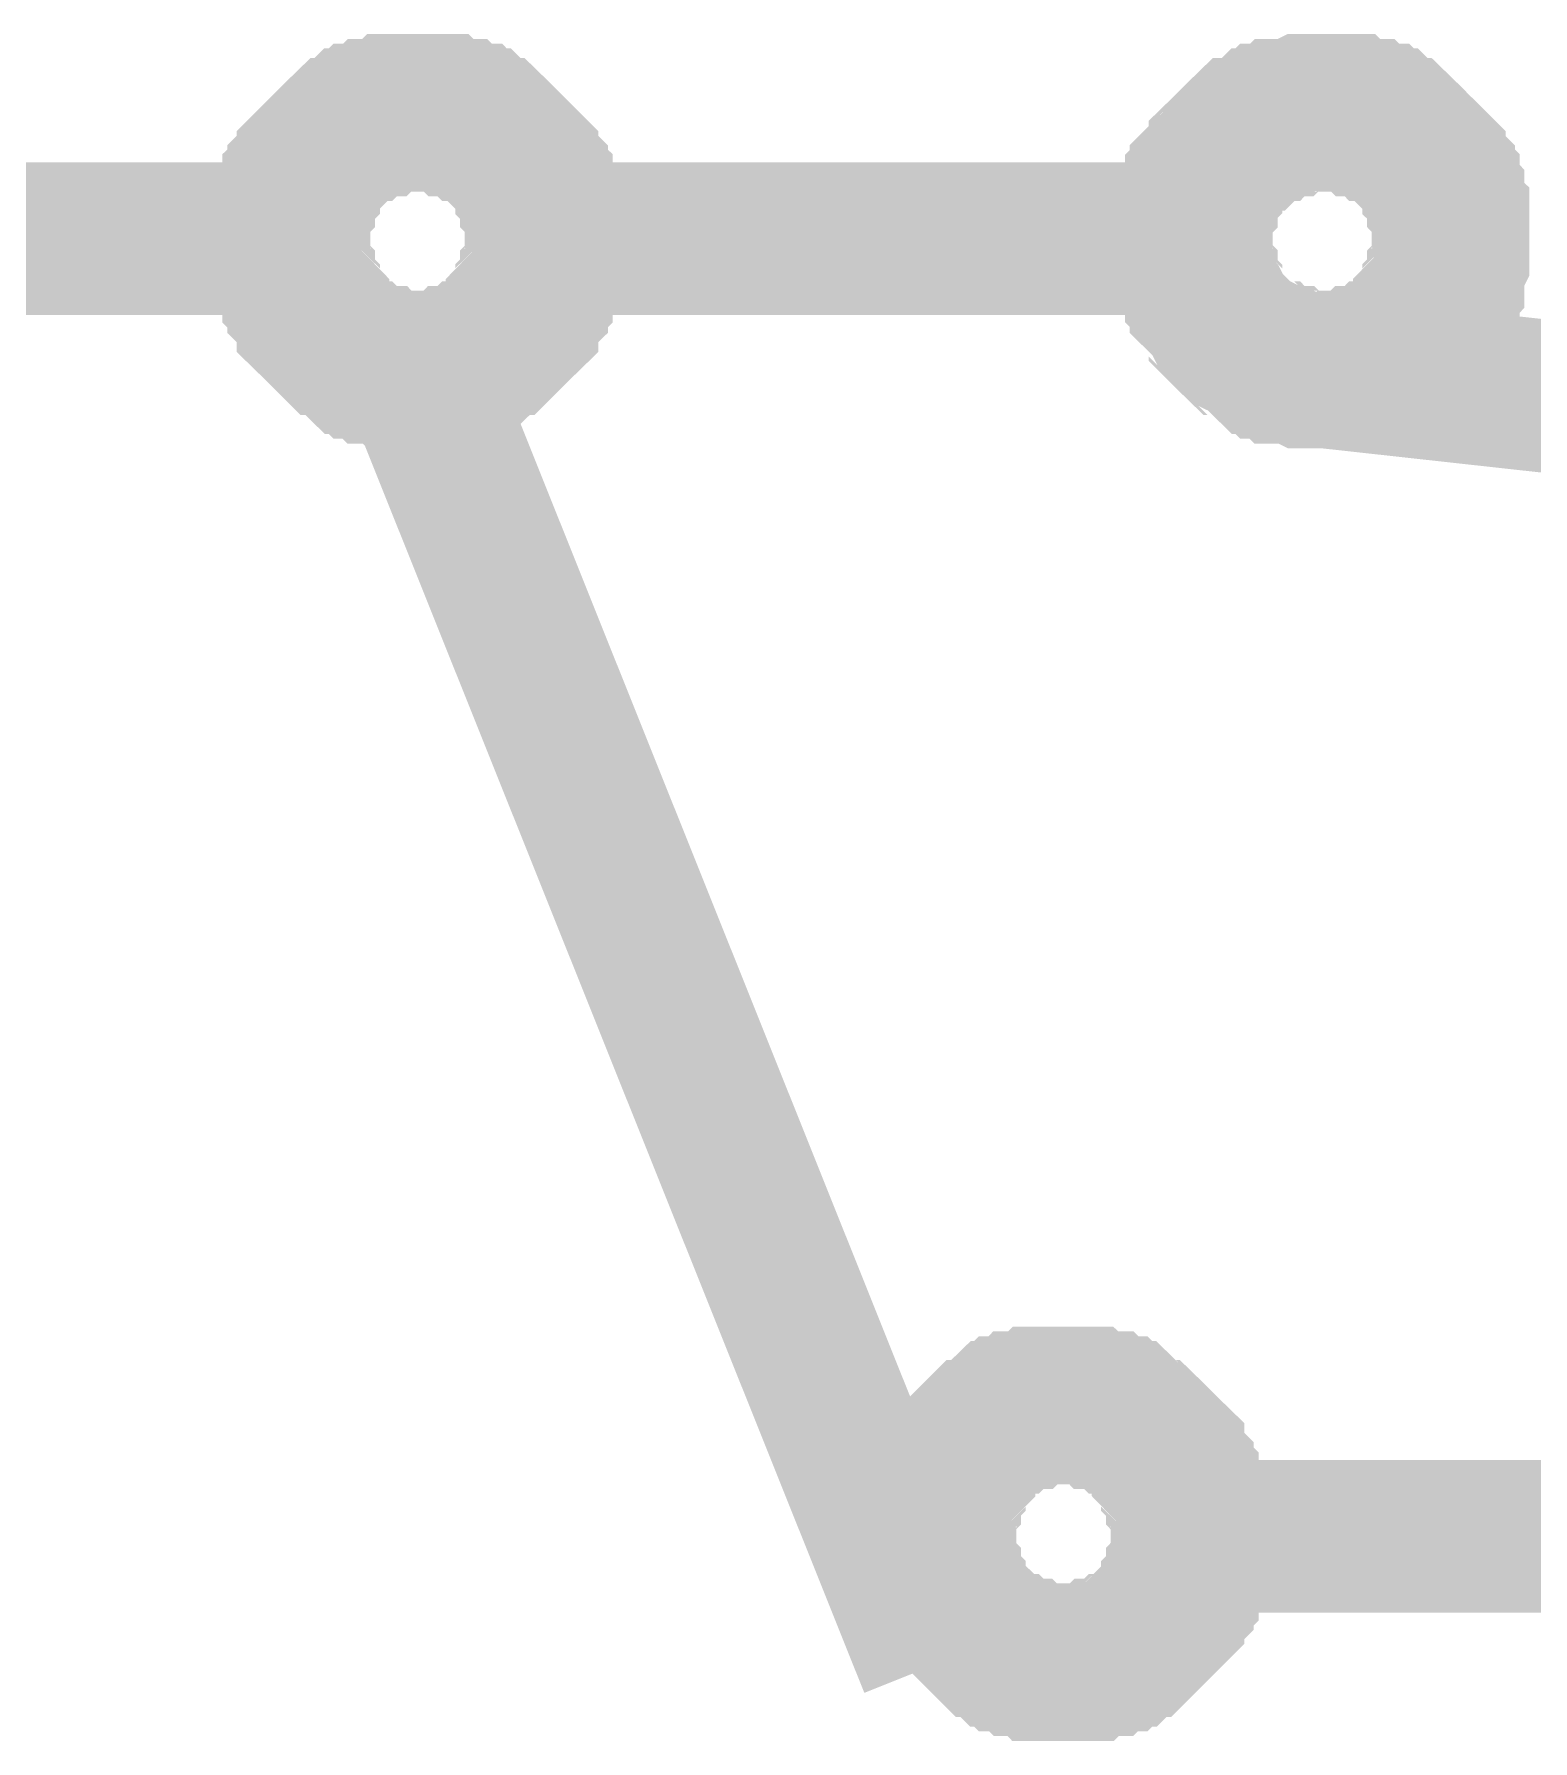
# Model space of a CAD drawing. Header units: inches. Extents: x 0 to 15, y 0 to 9.5.
# Drawn here: x 1.6725 to 1.7883, y 5.5839 to 5.7157 of the extents above; entities that cross this region are included whole.
import ezdxf

# ---------------------------------------------------------------- set-up
doc = ezdxf.new("R2010")
doc.units = ezdxf.units.IN
doc.header["$MEASUREMENT"] = 0
doc.layers.add('Sheet', color=255, linetype='Continuous')

msp = doc.modelspace()

# ---------------------------------------------------------------- linework, layer by layer
at = {"layer": 'Sheet'}
for points in [[(1.6922, 5.69993, 0.0118, 0.0118, 0), (1.6922, 5.70029, 0.0118, 0.0118, 0), (1.6922, 5.70103, 0.0118, 0.0118, 0), (1.6922, 5.7014, 0.0118, 0.0118, 0), (1.69257, 5.70176, 0.0118, 0.0118, 0), (1.69257, 5.7025, 0.0118, 0.0118, 0), (1.69257, 5.70286, 0.0118, 0.0118, 0), (1.69293, 5.70323, 0.0118, 0.0118, 0), (1.69293, 5.70397, 0.0118, 0.0118, 0), (1.6933, 5.70433, 0.0118, 0.0118, 0), (1.6933, 5.7047, 0.0118, 0.0118, 0), (1.69367, 5.70507, 0.0118, 0.0118, 0), (1.69403, 5.70543, 0.0118, 0.0118, 0), (1.69403, 5.7058, 0.0118, 0.0118, 0), (1.6944, 5.70617, 0.0118, 0.0118, 0), (1.69477, 5.70654, 0.0118, 0.0118, 0), (1.69514, 5.7069, 0.0118, 0.0118, 0), (1.6955, 5.70727, 0.0118, 0.0118, 0), (1.69587, 5.70764, 0.0118, 0.0118, 0), (1.69624, 5.708, 0.0118, 0.0118, 0), (1.6966, 5.708, 0.0118, 0.0118, 0), (1.69697, 5.70837, 0.0118, 0.0118, 0), (1.69734, 5.70874, 0.0118, 0.0118, 0), (1.6977, 5.70874, 0.0118, 0.0118, 0), (1.69807, 5.70911, 0.0118, 0.0118, 0), (1.69881, 5.70911, 0.0118, 0.0118, 0), (1.69917, 5.70947, 0.0118, 0.0118, 0), (1.69954, 5.70947, 0.0118, 0.0118, 0), (1.70027, 5.70947, 0.0118, 0.0118, 0), (1.70064, 5.70984, 0.0118, 0.0118, 0), (1.70101, 5.70984, 0.0118, 0.0118, 0), (1.70174, 5.70984, 0.0118, 0.0118, 0), (1.70211, 5.70984, 0.0118, 0.0118, 0)], [(1.70211, 5.70984, 0.0118, 0.0118, 0), (1.70174, 5.70984, 0.0118, 0.0118, 0), (1.70101, 5.70984, 0.0118, 0.0118, 0), (1.70064, 5.70984, 0.0118, 0.0118, 0), (1.70027, 5.70947, 0.0118, 0.0118, 0), (1.69954, 5.70947, 0.0118, 0.0118, 0), (1.69917, 5.70947, 0.0118, 0.0118, 0), (1.69881, 5.70911, 0.0118, 0.0118, 0), (1.69807, 5.70911, 0.0118, 0.0118, 0), (1.6977, 5.70874, 0.0118, 0.0118, 0), (1.69734, 5.70874, 0.0118, 0.0118, 0), (1.69697, 5.70837, 0.0118, 0.0118, 0), (1.6966, 5.708, 0.0118, 0.0118, 0), (1.69624, 5.708, 0.0118, 0.0118, 0), (1.69587, 5.70764, 0.0118, 0.0118, 0), (1.6955, 5.70727, 0.0118, 0.0118, 0), (1.69514, 5.7069, 0.0118, 0.0118, 0), (1.69477, 5.70654, 0.0118, 0.0118, 0), (1.6944, 5.70617, 0.0118, 0.0118, 0), (1.69403, 5.7058, 0.0118, 0.0118, 0), (1.69403, 5.70543, 0.0118, 0.0118, 0), (1.69367, 5.70507, 0.0118, 0.0118, 0), (1.6933, 5.7047, 0.0118, 0.0118, 0), (1.6933, 5.70433, 0.0118, 0.0118, 0), (1.69293, 5.70397, 0.0118, 0.0118, 0), (1.69293, 5.70323, 0.0118, 0.0118, 0), (1.69257, 5.70286, 0.0118, 0.0118, 0), (1.69257, 5.7025, 0.0118, 0.0118, 0), (1.69257, 5.70176, 0.0118, 0.0118, 0), (1.6922, 5.7014, 0.0118, 0.0118, 0), (1.6922, 5.70103, 0.0118, 0.0118, 0), (1.6922, 5.70029, 0.0118, 0.0118, 0), (1.6922, 5.69993, 0.0118, 0.0118, 0)], [(1.70211, 5.70984, 0.0118, 0.0118, 0), (1.70211, 5.70984, 0.0118, 0.0118, 0)], [(1.70211, 5.70984, 0.0118, 0.0118, 0), (1.70248, 5.70984, 0.0118, 0.0118, 0), (1.70321, 5.70984, 0.0118, 0.0118, 0), (1.70358, 5.70984, 0.0118, 0.0118, 0), (1.70394, 5.70947, 0.0118, 0.0118, 0), (1.70468, 5.70947, 0.0118, 0.0118, 0), (1.70505, 5.70947, 0.0118, 0.0118, 0), (1.70541, 5.70911, 0.0118, 0.0118, 0), (1.70615, 5.70911, 0.0118, 0.0118, 0), (1.70651, 5.70874, 0.0118, 0.0118, 0), (1.70688, 5.70874, 0.0118, 0.0118, 0), (1.70725, 5.70837, 0.0118, 0.0118, 0), (1.70762, 5.708, 0.0118, 0.0118, 0), (1.70798, 5.708, 0.0118, 0.0118, 0), (1.70835, 5.70764, 0.0118, 0.0118, 0), (1.70872, 5.70727, 0.0118, 0.0118, 0), (1.70908, 5.7069, 0.0118, 0.0118, 0), (1.70945, 5.70654, 0.0118, 0.0118, 0), (1.70982, 5.70617, 0.0118, 0.0118, 0), (1.71019, 5.7058, 0.0118, 0.0118, 0), (1.71019, 5.70543, 0.0118, 0.0118, 0), (1.71055, 5.70507, 0.0118, 0.0118, 0), (1.71092, 5.7047, 0.0118, 0.0118, 0), (1.71092, 5.70433, 0.0118, 0.0118, 0), (1.71129, 5.70397, 0.0118, 0.0118, 0), (1.71129, 5.70323, 0.0118, 0.0118, 0), (1.71165, 5.70286, 0.0118, 0.0118, 0), (1.71165, 5.7025, 0.0118, 0.0118, 0), (1.71165, 5.70176, 0.0118, 0.0118, 0), (1.71202, 5.7014, 0.0118, 0.0118, 0), (1.71202, 5.70103, 0.0118, 0.0118, 0), (1.71202, 5.70029, 0.0118, 0.0118, 0), (1.71202, 5.69993, 0.0118, 0.0118, 0)], [(1.71202, 5.69993, 0.0118, 0.0118, 0), (1.71202, 5.70029, 0.0118, 0.0118, 0), (1.71202, 5.70103, 0.0118, 0.0118, 0), (1.71202, 5.7014, 0.0118, 0.0118, 0), (1.71165, 5.70176, 0.0118, 0.0118, 0), (1.71165, 5.7025, 0.0118, 0.0118, 0), (1.71165, 5.70286, 0.0118, 0.0118, 0), (1.71129, 5.70323, 0.0118, 0.0118, 0), (1.71129, 5.70397, 0.0118, 0.0118, 0), (1.71092, 5.70433, 0.0118, 0.0118, 0), (1.71092, 5.7047, 0.0118, 0.0118, 0), (1.71055, 5.70507, 0.0118, 0.0118, 0), (1.71019, 5.70543, 0.0118, 0.0118, 0), (1.71019, 5.7058, 0.0118, 0.0118, 0), (1.70982, 5.70617, 0.0118, 0.0118, 0), (1.70945, 5.70654, 0.0118, 0.0118, 0), (1.70908, 5.7069, 0.0118, 0.0118, 0), (1.70872, 5.70727, 0.0118, 0.0118, 0), (1.70835, 5.70764, 0.0118, 0.0118, 0), (1.70798, 5.708, 0.0118, 0.0118, 0), (1.70762, 5.708, 0.0118, 0.0118, 0), (1.70725, 5.70837, 0.0118, 0.0118, 0), (1.70688, 5.70874, 0.0118, 0.0118, 0), (1.70651, 5.70874, 0.0118, 0.0118, 0), (1.70615, 5.70911, 0.0118, 0.0118, 0), (1.70541, 5.70911, 0.0118, 0.0118, 0), (1.70505, 5.70947, 0.0118, 0.0118, 0), (1.70468, 5.70947, 0.0118, 0.0118, 0), (1.70394, 5.70947, 0.0118, 0.0118, 0), (1.70358, 5.70984, 0.0118, 0.0118, 0), (1.70321, 5.70984, 0.0118, 0.0118, 0), (1.70248, 5.70984, 0.0118, 0.0118, 0), (1.70211, 5.70984, 0.0118, 0.0118, 0)], [(1.76194, 5.69993, 0.0118, 0.0118, 0), (1.76194, 5.70029, 0.0118, 0.0118, 0), (1.76194, 5.70103, 0.0118, 0.0118, 0), (1.76194, 5.7014, 0.0118, 0.0118, 0), (1.76231, 5.70176, 0.0118, 0.0118, 0), (1.76231, 5.7025, 0.0118, 0.0118, 0), (1.76231, 5.70286, 0.0118, 0.0118, 0), (1.76268, 5.70323, 0.0118, 0.0118, 0), (1.76268, 5.70397, 0.0118, 0.0118, 0), (1.76304, 5.70433, 0.0118, 0.0118, 0), (1.76304, 5.7047, 0.0118, 0.0118, 0), (1.76341, 5.70507, 0.0118, 0.0118, 0), (1.76378, 5.70543, 0.0118, 0.0118, 0), (1.76414, 5.7058, 0.0118, 0.0118, 0), (1.76451, 5.70617, 0.0118, 0.0118, 0), (1.76451, 5.70654, 0.0118, 0.0118, 0), (1.76488, 5.7069, 0.0118, 0.0118, 0), (1.76525, 5.70727, 0.0118, 0.0118, 0), (1.76561, 5.70764, 0.0118, 0.0118, 0), (1.76598, 5.708, 0.0118, 0.0118, 0), (1.76671, 5.708, 0.0118, 0.0118, 0), (1.76708, 5.70837, 0.0118, 0.0118, 0), (1.76745, 5.70874, 0.0118, 0.0118, 0), (1.76782, 5.70874, 0.0118, 0.0118, 0), (1.76818, 5.70911, 0.0118, 0.0118, 0), (1.76892, 5.70911, 0.0118, 0.0118, 0), (1.76928, 5.70947, 0.0118, 0.0118, 0), (1.76965, 5.70947, 0.0118, 0.0118, 0), (1.77002, 5.70947, 0.0118, 0.0118, 0), (1.77075, 5.70984, 0.0118, 0.0118, 0), (1.77112, 5.70984, 0.0118, 0.0118, 0), (1.77185, 5.70984, 0.0118, 0.0118, 0), (1.77222, 5.70984, 0.0118, 0.0118, 0)], [(1.77222, 5.70984, 0.0118, 0.0118, 0), (1.77185, 5.70984, 0.0118, 0.0118, 0), (1.77112, 5.70984, 0.0118, 0.0118, 0), (1.77075, 5.70984, 0.0118, 0.0118, 0), (1.77002, 5.70947, 0.0118, 0.0118, 0), (1.76965, 5.70947, 0.0118, 0.0118, 0), (1.76928, 5.70947, 0.0118, 0.0118, 0), (1.76892, 5.70911, 0.0118, 0.0118, 0), (1.76818, 5.70911, 0.0118, 0.0118, 0), (1.76782, 5.70874, 0.0118, 0.0118, 0), (1.76745, 5.70874, 0.0118, 0.0118, 0), (1.76708, 5.70837, 0.0118, 0.0118, 0), (1.76671, 5.708, 0.0118, 0.0118, 0), (1.76598, 5.708, 0.0118, 0.0118, 0), (1.76561, 5.70764, 0.0118, 0.0118, 0), (1.76525, 5.70727, 0.0118, 0.0118, 0), (1.76488, 5.7069, 0.0118, 0.0118, 0), (1.76451, 5.70654, 0.0118, 0.0118, 0), (1.76451, 5.70617, 0.0118, 0.0118, 0), (1.76414, 5.7058, 0.0118, 0.0118, 0), (1.76378, 5.70543, 0.0118, 0.0118, 0), (1.76341, 5.70507, 0.0118, 0.0118, 0), (1.76304, 5.7047, 0.0118, 0.0118, 0), (1.76304, 5.70433, 0.0118, 0.0118, 0), (1.76268, 5.70397, 0.0118, 0.0118, 0), (1.76268, 5.70323, 0.0118, 0.0118, 0), (1.76231, 5.70286, 0.0118, 0.0118, 0), (1.76231, 5.7025, 0.0118, 0.0118, 0), (1.76231, 5.70176, 0.0118, 0.0118, 0), (1.76194, 5.7014, 0.0118, 0.0118, 0), (1.76194, 5.70103, 0.0118, 0.0118, 0), (1.76194, 5.70029, 0.0118, 0.0118, 0), (1.76194, 5.69993, 0.0118, 0.0118, 0)], [(1.77222, 5.70984, 0.0118, 0.0118, 0), (1.77222, 5.70984, 0.0118, 0.0118, 0)], [(1.77222, 5.70984, 0.0118, 0.0118, 0), (1.77259, 5.70984, 0.0118, 0.0118, 0), (1.77332, 5.70984, 0.0118, 0.0118, 0), (1.77369, 5.70984, 0.0118, 0.0118, 0), (1.77406, 5.70947, 0.0118, 0.0118, 0), (1.77479, 5.70947, 0.0118, 0.0118, 0), (1.77516, 5.70947, 0.0118, 0.0118, 0), (1.77552, 5.70911, 0.0118, 0.0118, 0), (1.77626, 5.70911, 0.0118, 0.0118, 0), (1.77662, 5.70874, 0.0118, 0.0118, 0), (1.77699, 5.70874, 0.0118, 0.0118, 0), (1.77736, 5.70837, 0.0118, 0.0118, 0), (1.77773, 5.708, 0.0118, 0.0118, 0), (1.77809, 5.708, 0.0118, 0.0118, 0), (1.77846, 5.70764, 0.0118, 0.0118, 0), (1.77883, 5.70727, 0.0118, 0.0118, 0), (1.77919, 5.7069, 0.0118, 0.0118, 0), (1.77956, 5.70654, 0.0118, 0.0118, 0), (1.77993, 5.70617, 0.0118, 0.0118, 0), (1.7803, 5.7058, 0.0118, 0.0118, 0), (1.7803, 5.70543, 0.0118, 0.0118, 0), (1.78066, 5.70507, 0.0118, 0.0118, 0), (1.78103, 5.7047, 0.0118, 0.0118, 0), (1.78103, 5.70433, 0.0118, 0.0118, 0), (1.7814, 5.70397, 0.0118, 0.0118, 0), (1.7814, 5.70323, 0.0118, 0.0118, 0), (1.78176, 5.70286, 0.0118, 0.0118, 0), (1.78176, 5.7025, 0.0118, 0.0118, 0), (1.78176, 5.70176, 0.0118, 0.0118, 0), (1.78213, 5.7014, 0.0118, 0.0118, 0), (1.78213, 5.70103, 0.0118, 0.0118, 0), (1.78213, 5.70029, 0.0118, 0.0118, 0), (1.78213, 5.69993, 0.0118, 0.0118, 0)], [(1.78213, 5.69993, 0.0118, 0.0118, 0), (1.78213, 5.70029, 0.0118, 0.0118, 0), (1.78213, 5.70103, 0.0118, 0.0118, 0), (1.78213, 5.7014, 0.0118, 0.0118, 0), (1.78176, 5.70176, 0.0118, 0.0118, 0), (1.78176, 5.7025, 0.0118, 0.0118, 0), (1.78176, 5.70286, 0.0118, 0.0118, 0), (1.7814, 5.70323, 0.0118, 0.0118, 0), (1.7814, 5.70397, 0.0118, 0.0118, 0), (1.78103, 5.70433, 0.0118, 0.0118, 0), (1.78103, 5.7047, 0.0118, 0.0118, 0), (1.78066, 5.70507, 0.0118, 0.0118, 0), (1.7803, 5.70543, 0.0118, 0.0118, 0), (1.7803, 5.7058, 0.0118, 0.0118, 0), (1.77993, 5.70617, 0.0118, 0.0118, 0), (1.77956, 5.70654, 0.0118, 0.0118, 0), (1.77919, 5.7069, 0.0118, 0.0118, 0), (1.77883, 5.70727, 0.0118, 0.0118, 0), (1.77846, 5.70764, 0.0118, 0.0118, 0), (1.77809, 5.708, 0.0118, 0.0118, 0), (1.77773, 5.708, 0.0118, 0.0118, 0), (1.77736, 5.70837, 0.0118, 0.0118, 0), (1.77699, 5.70874, 0.0118, 0.0118, 0), (1.77662, 5.70874, 0.0118, 0.0118, 0), (1.77626, 5.70911, 0.0118, 0.0118, 0), (1.77552, 5.70911, 0.0118, 0.0118, 0), (1.77516, 5.70947, 0.0118, 0.0118, 0), (1.77479, 5.70947, 0.0118, 0.0118, 0), (1.77406, 5.70947, 0.0118, 0.0118, 0), (1.77369, 5.70984, 0.0118, 0.0118, 0), (1.77332, 5.70984, 0.0118, 0.0118, 0), (1.77259, 5.70984, 0.0118, 0.0118, 0), (1.77222, 5.70984, 0.0118, 0.0118, 0)], [(1.50206, 5.69993, 0.0118, 0.0118, 0), (1.6922, 5.69993, 0.0118, 0.0118, 0)], [(1.70211, 5.68965, 0.0118, 0.0118, 0), (1.70174, 5.68965, 0.0118, 0.0118, 0), (1.70101, 5.68965, 0.0118, 0.0118, 0), (1.70064, 5.68965, 0.0118, 0.0118, 0), (1.70027, 5.69001, 0.0118, 0.0118, 0), (1.69954, 5.69001, 0.0118, 0.0118, 0), (1.69917, 5.69001, 0.0118, 0.0118, 0), (1.69881, 5.69038, 0.0118, 0.0118, 0), (1.69807, 5.69038, 0.0118, 0.0118, 0), (1.6977, 5.69075, 0.0118, 0.0118, 0), (1.69734, 5.69075, 0.0118, 0.0118, 0), (1.69697, 5.69111, 0.0118, 0.0118, 0), (1.6966, 5.69148, 0.0118, 0.0118, 0), (1.69624, 5.69185, 0.0118, 0.0118, 0), (1.69587, 5.69222, 0.0118, 0.0118, 0), (1.6955, 5.69222, 0.0118, 0.0118, 0), (1.69514, 5.69258, 0.0118, 0.0118, 0), (1.69477, 5.69295, 0.0118, 0.0118, 0), (1.6944, 5.69332, 0.0118, 0.0118, 0), (1.69403, 5.69368, 0.0118, 0.0118, 0), (1.69403, 5.69442, 0.0118, 0.0118, 0), (1.69367, 5.69479, 0.0118, 0.0118, 0), (1.6933, 5.69515, 0.0118, 0.0118, 0), (1.6933, 5.69552, 0.0118, 0.0118, 0), (1.69293, 5.69589, 0.0118, 0.0118, 0), (1.69293, 5.69662, 0.0118, 0.0118, 0), (1.69257, 5.69699, 0.0118, 0.0118, 0), (1.69257, 5.69736, 0.0118, 0.0118, 0), (1.69257, 5.69772, 0.0118, 0.0118, 0), (1.6922, 5.69846, 0.0118, 0.0118, 0), (1.6922, 5.69882, 0.0118, 0.0118, 0), (1.6922, 5.69956, 0.0118, 0.0118, 0), (1.6922, 5.69993, 0.0118, 0.0118, 0)], [(1.6922, 5.69993, 0.0118, 0.0118, 0), (1.6922, 5.69993, 0.0118, 0.0118, 0)], [(1.6922, 5.69993, 0.0118, 0.0118, 0), (1.6922, 5.69956, 0.0118, 0.0118, 0), (1.6922, 5.69882, 0.0118, 0.0118, 0), (1.6922, 5.69846, 0.0118, 0.0118, 0), (1.69257, 5.69772, 0.0118, 0.0118, 0), (1.69257, 5.69736, 0.0118, 0.0118, 0), (1.69257, 5.69699, 0.0118, 0.0118, 0), (1.69293, 5.69662, 0.0118, 0.0118, 0), (1.69293, 5.69589, 0.0118, 0.0118, 0), (1.6933, 5.69552, 0.0118, 0.0118, 0), (1.6933, 5.69515, 0.0118, 0.0118, 0), (1.69367, 5.69479, 0.0118, 0.0118, 0), (1.69403, 5.69442, 0.0118, 0.0118, 0), (1.69403, 5.69368, 0.0118, 0.0118, 0), (1.6944, 5.69332, 0.0118, 0.0118, 0), (1.69477, 5.69295, 0.0118, 0.0118, 0), (1.69514, 5.69258, 0.0118, 0.0118, 0), (1.6955, 5.69222, 0.0118, 0.0118, 0), (1.69587, 5.69222, 0.0118, 0.0118, 0), (1.69624, 5.69185, 0.0118, 0.0118, 0), (1.6966, 5.69148, 0.0118, 0.0118, 0), (1.69697, 5.69111, 0.0118, 0.0118, 0), (1.69734, 5.69075, 0.0118, 0.0118, 0), (1.6977, 5.69075, 0.0118, 0.0118, 0), (1.69807, 5.69038, 0.0118, 0.0118, 0), (1.69881, 5.69038, 0.0118, 0.0118, 0), (1.69917, 5.69001, 0.0118, 0.0118, 0), (1.69954, 5.69001, 0.0118, 0.0118, 0), (1.70027, 5.69001, 0.0118, 0.0118, 0), (1.70064, 5.68965, 0.0118, 0.0118, 0), (1.70101, 5.68965, 0.0118, 0.0118, 0), (1.70174, 5.68965, 0.0118, 0.0118, 0), (1.70211, 5.68965, 0.0118, 0.0118, 0)], [(1.71202, 5.69993, 0.0118, 0.0118, 0), (1.71202, 5.69956, 0.0118, 0.0118, 0), (1.71202, 5.69882, 0.0118, 0.0118, 0), (1.71202, 5.69846, 0.0118, 0.0118, 0), (1.71165, 5.69772, 0.0118, 0.0118, 0), (1.71165, 5.69736, 0.0118, 0.0118, 0), (1.71165, 5.69699, 0.0118, 0.0118, 0), (1.71129, 5.69662, 0.0118, 0.0118, 0), (1.71129, 5.69589, 0.0118, 0.0118, 0), (1.71092, 5.69552, 0.0118, 0.0118, 0), (1.71092, 5.69515, 0.0118, 0.0118, 0), (1.71055, 5.69479, 0.0118, 0.0118, 0), (1.71019, 5.69442, 0.0118, 0.0118, 0), (1.71019, 5.69368, 0.0118, 0.0118, 0), (1.70982, 5.69332, 0.0118, 0.0118, 0), (1.70945, 5.69295, 0.0118, 0.0118, 0), (1.70908, 5.69258, 0.0118, 0.0118, 0), (1.70872, 5.69222, 0.0118, 0.0118, 0), (1.70835, 5.69222, 0.0118, 0.0118, 0), (1.70798, 5.69185, 0.0118, 0.0118, 0), (1.70762, 5.69148, 0.0118, 0.0118, 0), (1.70725, 5.69111, 0.0118, 0.0118, 0), (1.70688, 5.69075, 0.0118, 0.0118, 0), (1.70651, 5.69075, 0.0118, 0.0118, 0), (1.70615, 5.69038, 0.0118, 0.0118, 0), (1.70541, 5.69038, 0.0118, 0.0118, 0), (1.70505, 5.69001, 0.0118, 0.0118, 0), (1.70468, 5.69001, 0.0118, 0.0118, 0), (1.70394, 5.69001, 0.0118, 0.0118, 0), (1.70358, 5.68965, 0.0118, 0.0118, 0), (1.70321, 5.68965, 0.0118, 0.0118, 0), (1.70248, 5.68965, 0.0118, 0.0118, 0), (1.70211, 5.68965, 0.0118, 0.0118, 0)], [(1.70211, 5.68965, 0.0118, 0.0118, 0), (1.70248, 5.68965, 0.0118, 0.0118, 0), (1.70321, 5.68965, 0.0118, 0.0118, 0), (1.70358, 5.68965, 0.0118, 0.0118, 0), (1.70394, 5.69001, 0.0118, 0.0118, 0), (1.70468, 5.69001, 0.0118, 0.0118, 0), (1.70505, 5.69001, 0.0118, 0.0118, 0), (1.70541, 5.69038, 0.0118, 0.0118, 0), (1.70615, 5.69038, 0.0118, 0.0118, 0), (1.70651, 5.69075, 0.0118, 0.0118, 0), (1.70688, 5.69075, 0.0118, 0.0118, 0), (1.70725, 5.69111, 0.0118, 0.0118, 0), (1.70762, 5.69148, 0.0118, 0.0118, 0), (1.70798, 5.69185, 0.0118, 0.0118, 0), (1.70835, 5.69222, 0.0118, 0.0118, 0), (1.70872, 5.69222, 0.0118, 0.0118, 0), (1.70908, 5.69258, 0.0118, 0.0118, 0), (1.70945, 5.69295, 0.0118, 0.0118, 0), (1.70982, 5.69332, 0.0118, 0.0118, 0), (1.71019, 5.69368, 0.0118, 0.0118, 0), (1.71019, 5.69442, 0.0118, 0.0118, 0), (1.71055, 5.69479, 0.0118, 0.0118, 0), (1.71092, 5.69515, 0.0118, 0.0118, 0), (1.71092, 5.69552, 0.0118, 0.0118, 0), (1.71129, 5.69589, 0.0118, 0.0118, 0), (1.71129, 5.69662, 0.0118, 0.0118, 0), (1.71165, 5.69699, 0.0118, 0.0118, 0), (1.71165, 5.69736, 0.0118, 0.0118, 0), (1.71165, 5.69772, 0.0118, 0.0118, 0), (1.71202, 5.69846, 0.0118, 0.0118, 0), (1.71202, 5.69882, 0.0118, 0.0118, 0), (1.71202, 5.69956, 0.0118, 0.0118, 0), (1.71202, 5.69993, 0.0118, 0.0118, 0)], [(1.76194, 5.69993, 0.0118, 0.0118, 0), (1.71202, 5.69993, 0.0118, 0.0118, 0)], [(1.71202, 5.69993, 0.0118, 0.0118, 0), (1.71202, 5.69993, 0.0118, 0.0118, 0), (1.71202, 5.69993, 0.0118, 0.0118, 0), (1.71202, 5.69993, 0.0118, 0.0118, 0), (1.71202, 5.69993, 0.0118, 0.0118, 0), (1.71202, 5.69993, 0.0118, 0.0118, 0), (1.71202, 5.69993, 0.0118, 0.0118, 0), (1.71202, 5.69993, 0.0118, 0.0118, 0), (1.71202, 5.69993, 0.0118, 0.0118, 0), (1.71202, 5.69993, 0.0118, 0.0118, 0), (1.71202, 5.69993, 0.0118, 0.0118, 0), (1.71202, 5.69993, 0.0118, 0.0118, 0), (1.71202, 5.69993, 0.0118, 0.0118, 0), (1.71202, 5.69993, 0.0118, 0.0118, 0), (1.71202, 5.69993, 0.0118, 0.0118, 0), (1.71202, 5.69993, 0.0118, 0.0118, 0), (1.71202, 5.69993, 0.0118, 0.0118, 0), (1.71202, 5.69993, 0.0118, 0.0118, 0), (1.71202, 5.69993, 0.0118, 0.0118, 0), (1.71202, 5.69993, 0.0118, 0.0118, 0), (1.71202, 5.69993, 0.0118, 0.0118, 0), (1.71202, 5.69993, 0.0118, 0.0118, 0), (1.71202, 5.69993, 0.0118, 0.0118, 0), (1.71202, 5.69993, 0.0118, 0.0118, 0), (1.71202, 5.69993, 0.0118, 0.0118, 0), (1.71202, 5.69993, 0.0118, 0.0118, 0), (1.71202, 5.69993, 0.0118, 0.0118, 0), (1.71202, 5.69993, 0.0118, 0.0118, 0), (1.71202, 5.69993, 0.0118, 0.0118, 0), (1.71202, 5.69993, 0.0118, 0.0118, 0), (1.71202, 5.69993, 0.0118, 0.0118, 0), (1.71202, 5.69993, 0.0118, 0.0118, 0), (1.71202, 5.69993, 0.0118, 0.0118, 0)], [(1.71202, 5.69993, 0.0118, 0.0118, 0), (1.71202, 5.69993, 0.0118, 0.0118, 0)], [(1.77222, 5.68965, 0.0118, 0.0118, 0), (1.77185, 5.68965, 0.0118, 0.0118, 0), (1.77112, 5.68965, 0.0118, 0.0118, 0), (1.77075, 5.68965, 0.0118, 0.0118, 0), (1.77002, 5.69001, 0.0118, 0.0118, 0), (1.76965, 5.69001, 0.0118, 0.0118, 0), (1.76928, 5.69001, 0.0118, 0.0118, 0), (1.76892, 5.69038, 0.0118, 0.0118, 0), (1.76818, 5.69038, 0.0118, 0.0118, 0), (1.76782, 5.69075, 0.0118, 0.0118, 0), (1.76745, 5.69075, 0.0118, 0.0118, 0), (1.76708, 5.69111, 0.0118, 0.0118, 0), (1.76671, 5.69148, 0.0118, 0.0118, 0), (1.76598, 5.69185, 0.0118, 0.0118, 0), (1.76561, 5.69222, 0.0118, 0.0118, 0), (1.76525, 5.69222, 0.0118, 0.0118, 0), (1.76488, 5.69258, 0.0118, 0.0118, 0), (1.76451, 5.69295, 0.0118, 0.0118, 0), (1.76451, 5.69332, 0.0118, 0.0118, 0), (1.76414, 5.69368, 0.0118, 0.0118, 0), (1.76378, 5.69442, 0.0118, 0.0118, 0), (1.76341, 5.69479, 0.0118, 0.0118, 0), (1.76304, 5.69515, 0.0118, 0.0118, 0), (1.76304, 5.69552, 0.0118, 0.0118, 0), (1.76268, 5.69589, 0.0118, 0.0118, 0), (1.76268, 5.69662, 0.0118, 0.0118, 0), (1.76231, 5.69699, 0.0118, 0.0118, 0), (1.76231, 5.69736, 0.0118, 0.0118, 0), (1.76231, 5.69772, 0.0118, 0.0118, 0), (1.76194, 5.69846, 0.0118, 0.0118, 0), (1.76194, 5.69882, 0.0118, 0.0118, 0), (1.76194, 5.69956, 0.0118, 0.0118, 0), (1.76194, 5.69993, 0.0118, 0.0118, 0)], [(1.76194, 5.69993, 0.0118, 0.0118, 0), (1.76194, 5.69993, 0.0118, 0.0118, 0)], [(1.76194, 5.69993, 0.0118, 0.0118, 0), (1.76194, 5.69956, 0.0118, 0.0118, 0), (1.76194, 5.69882, 0.0118, 0.0118, 0), (1.76194, 5.69846, 0.0118, 0.0118, 0), (1.76231, 5.69772, 0.0118, 0.0118, 0), (1.76231, 5.69736, 0.0118, 0.0118, 0), (1.76231, 5.69699, 0.0118, 0.0118, 0), (1.76268, 5.69662, 0.0118, 0.0118, 0), (1.76268, 5.69589, 0.0118, 0.0118, 0), (1.76304, 5.69552, 0.0118, 0.0118, 0), (1.76304, 5.69515, 0.0118, 0.0118, 0), (1.76341, 5.69479, 0.0118, 0.0118, 0), (1.76378, 5.69442, 0.0118, 0.0118, 0), (1.76414, 5.69368, 0.0118, 0.0118, 0), (1.76451, 5.69332, 0.0118, 0.0118, 0), (1.76451, 5.69295, 0.0118, 0.0118, 0), (1.76488, 5.69258, 0.0118, 0.0118, 0), (1.76525, 5.69222, 0.0118, 0.0118, 0), (1.76561, 5.69222, 0.0118, 0.0118, 0), (1.76598, 5.69185, 0.0118, 0.0118, 0), (1.76671, 5.69148, 0.0118, 0.0118, 0), (1.76708, 5.69111, 0.0118, 0.0118, 0), (1.76745, 5.69075, 0.0118, 0.0118, 0), (1.76782, 5.69075, 0.0118, 0.0118, 0), (1.76818, 5.69038, 0.0118, 0.0118, 0), (1.76892, 5.69038, 0.0118, 0.0118, 0), (1.76928, 5.69001, 0.0118, 0.0118, 0), (1.76965, 5.69001, 0.0118, 0.0118, 0), (1.77002, 5.69001, 0.0118, 0.0118, 0), (1.77075, 5.68965, 0.0118, 0.0118, 0), (1.77112, 5.68965, 0.0118, 0.0118, 0), (1.77185, 5.68965, 0.0118, 0.0118, 0), (1.77222, 5.68965, 0.0118, 0.0118, 0)], [(1.78213, 5.69993, 0.0118, 0.0118, 0), (1.78213, 5.69956, 0.0118, 0.0118, 0), (1.78213, 5.69882, 0.0118, 0.0118, 0), (1.78213, 5.69846, 0.0118, 0.0118, 0), (1.78176, 5.69772, 0.0118, 0.0118, 0), (1.78176, 5.69736, 0.0118, 0.0118, 0), (1.78176, 5.69699, 0.0118, 0.0118, 0), (1.7814, 5.69662, 0.0118, 0.0118, 0), (1.7814, 5.69589, 0.0118, 0.0118, 0), (1.78103, 5.69552, 0.0118, 0.0118, 0), (1.78103, 5.69515, 0.0118, 0.0118, 0), (1.78066, 5.69479, 0.0118, 0.0118, 0), (1.7803, 5.69442, 0.0118, 0.0118, 0), (1.7803, 5.69368, 0.0118, 0.0118, 0), (1.77993, 5.69332, 0.0118, 0.0118, 0), (1.77956, 5.69295, 0.0118, 0.0118, 0), (1.77919, 5.69258, 0.0118, 0.0118, 0), (1.77883, 5.69222, 0.0118, 0.0118, 0), (1.77846, 5.69222, 0.0118, 0.0118, 0), (1.77809, 5.69185, 0.0118, 0.0118, 0), (1.77773, 5.69148, 0.0118, 0.0118, 0), (1.77736, 5.69111, 0.0118, 0.0118, 0), (1.77699, 5.69075, 0.0118, 0.0118, 0), (1.77662, 5.69075, 0.0118, 0.0118, 0), (1.77626, 5.69038, 0.0118, 0.0118, 0), (1.77552, 5.69038, 0.0118, 0.0118, 0), (1.77516, 5.69001, 0.0118, 0.0118, 0), (1.77479, 5.69001, 0.0118, 0.0118, 0), (1.77406, 5.69001, 0.0118, 0.0118, 0), (1.77369, 5.68965, 0.0118, 0.0118, 0), (1.77332, 5.68965, 0.0118, 0.0118, 0), (1.77259, 5.68965, 0.0118, 0.0118, 0), (1.77222, 5.68965, 0.0118, 0.0118, 0)], [(1.77222, 5.68965, 0.0118, 0.0118, 0), (1.77259, 5.68965, 0.0118, 0.0118, 0), (1.77332, 5.68965, 0.0118, 0.0118, 0), (1.77369, 5.68965, 0.0118, 0.0118, 0), (1.77406, 5.69001, 0.0118, 0.0118, 0), (1.77479, 5.69001, 0.0118, 0.0118, 0), (1.77516, 5.69001, 0.0118, 0.0118, 0), (1.77552, 5.69038, 0.0118, 0.0118, 0), (1.77626, 5.69038, 0.0118, 0.0118, 0), (1.77662, 5.69075, 0.0118, 0.0118, 0), (1.77699, 5.69075, 0.0118, 0.0118, 0), (1.77736, 5.69111, 0.0118, 0.0118, 0), (1.77773, 5.69148, 0.0118, 0.0118, 0), (1.77809, 5.69185, 0.0118, 0.0118, 0), (1.77846, 5.69222, 0.0118, 0.0118, 0), (1.77883, 5.69222, 0.0118, 0.0118, 0), (1.77919, 5.69258, 0.0118, 0.0118, 0), (1.77956, 5.69295, 0.0118, 0.0118, 0), (1.77993, 5.69332, 0.0118, 0.0118, 0), (1.7803, 5.69368, 0.0118, 0.0118, 0), (1.7803, 5.69442, 0.0118, 0.0118, 0), (1.78066, 5.69479, 0.0118, 0.0118, 0), (1.78103, 5.69515, 0.0118, 0.0118, 0), (1.78103, 5.69552, 0.0118, 0.0118, 0), (1.7814, 5.69589, 0.0118, 0.0118, 0), (1.7814, 5.69662, 0.0118, 0.0118, 0), (1.78176, 5.69699, 0.0118, 0.0118, 0), (1.78176, 5.69736, 0.0118, 0.0118, 0), (1.78176, 5.69772, 0.0118, 0.0118, 0), (1.78213, 5.69846, 0.0118, 0.0118, 0), (1.78213, 5.69882, 0.0118, 0.0118, 0), (1.78213, 5.69956, 0.0118, 0.0118, 0), (1.78213, 5.69993, 0.0118, 0.0118, 0)], [(1.78213, 5.69993, 0.0118, 0.0118, 0), (1.78213, 5.69993, 0.0118, 0.0118, 0), (1.78213, 5.69993, 0.0118, 0.0118, 0), (1.78213, 5.69993, 0.0118, 0.0118, 0), (1.78213, 5.69993, 0.0118, 0.0118, 0), (1.78213, 5.69993, 0.0118, 0.0118, 0), (1.78213, 5.69993, 0.0118, 0.0118, 0), (1.78213, 5.69993, 0.0118, 0.0118, 0), (1.78213, 5.69993, 0.0118, 0.0118, 0), (1.78213, 5.69993, 0.0118, 0.0118, 0), (1.78213, 5.69993, 0.0118, 0.0118, 0), (1.78213, 5.69993, 0.0118, 0.0118, 0), (1.78213, 5.69993, 0.0118, 0.0118, 0), (1.78213, 5.69993, 0.0118, 0.0118, 0), (1.78213, 5.69993, 0.0118, 0.0118, 0), (1.78213, 5.69993, 0.0118, 0.0118, 0), (1.78213, 5.69993, 0.0118, 0.0118, 0), (1.78213, 5.69993, 0.0118, 0.0118, 0), (1.78213, 5.69993, 0.0118, 0.0118, 0), (1.78213, 5.69993, 0.0118, 0.0118, 0), (1.78213, 5.69993, 0.0118, 0.0118, 0), (1.78213, 5.69993, 0.0118, 0.0118, 0), (1.78213, 5.69993, 0.0118, 0.0118, 0), (1.78213, 5.69993, 0.0118, 0.0118, 0), (1.78213, 5.69993, 0.0118, 0.0118, 0), (1.78213, 5.69993, 0.0118, 0.0118, 0), (1.78213, 5.69993, 0.0118, 0.0118, 0), (1.78213, 5.69993, 0.0118, 0.0118, 0), (1.78213, 5.69993, 0.0118, 0.0118, 0), (1.78213, 5.69993, 0.0118, 0.0118, 0), (1.78213, 5.69993, 0.0118, 0.0118, 0), (1.78213, 5.69993, 0.0118, 0.0118, 0), (1.78213, 5.69993, 0.0118, 0.0118, 0)], [(1.78213, 5.69993, 0.0118, 0.0118, 0), (1.78213, 5.69993, 0.0118, 0.0118, 0)], [(1.70211, 5.68965, 0.0118, 0.0118, 0), (1.74212, 5.58977, 0.0118, 0.0118, 0)], [(1.77222, 5.68965, 0.0118, 0.0118, 0), (1.86215, 5.67973, 0.0118, 0.0118, 0)], [(1.74212, 5.59968, 0.0118, 0.0118, 0), (1.74212, 5.60005, 0.0118, 0.0118, 0), (1.74212, 5.60078, 0.0118, 0.0118, 0), (1.74212, 5.60115, 0.0118, 0.0118, 0), (1.74249, 5.60189, 0.0118, 0.0118, 0), (1.74249, 5.60225, 0.0118, 0.0118, 0), (1.74249, 5.60262, 0.0118, 0.0118, 0), (1.74285, 5.60299, 0.0118, 0.0118, 0), (1.74285, 5.60372, 0.0118, 0.0118, 0), (1.74322, 5.60409, 0.0118, 0.0118, 0), (1.74322, 5.60446, 0.0118, 0.0118, 0), (1.74359, 5.60482, 0.0118, 0.0118, 0), (1.74396, 5.60519, 0.0118, 0.0118, 0), (1.74396, 5.60593, 0.0118, 0.0118, 0), (1.74432, 5.60629, 0.0118, 0.0118, 0), (1.74469, 5.60666, 0.0118, 0.0118, 0), (1.74506, 5.60703, 0.0118, 0.0118, 0), (1.74542, 5.60739, 0.0118, 0.0118, 0), (1.74579, 5.60739, 0.0118, 0.0118, 0), (1.74616, 5.60776, 0.0118, 0.0118, 0), (1.74653, 5.60813, 0.0118, 0.0118, 0), (1.74689, 5.6085, 0.0118, 0.0118, 0), (1.74726, 5.60886, 0.0118, 0.0118, 0), (1.74763, 5.60886, 0.0118, 0.0118, 0), (1.74799, 5.60923, 0.0118, 0.0118, 0), (1.74873, 5.60923, 0.0118, 0.0118, 0), (1.74909, 5.6096, 0.0118, 0.0118, 0), (1.74946, 5.6096, 0.0118, 0.0118, 0), (1.7502, 5.6096, 0.0118, 0.0118, 0), (1.75056, 5.60996, 0.0118, 0.0118, 0), (1.75093, 5.60996, 0.0118, 0.0118, 0), (1.75166, 5.60996, 0.0118, 0.0118, 0), (1.75203, 5.60996, 0.0118, 0.0118, 0)], [(1.75203, 5.60996, 0.0118, 0.0118, 0), (1.75166, 5.60996, 0.0118, 0.0118, 0), (1.75093, 5.60996, 0.0118, 0.0118, 0), (1.75056, 5.60996, 0.0118, 0.0118, 0), (1.7502, 5.6096, 0.0118, 0.0118, 0), (1.74946, 5.6096, 0.0118, 0.0118, 0), (1.74909, 5.6096, 0.0118, 0.0118, 0), (1.74873, 5.60923, 0.0118, 0.0118, 0), (1.74799, 5.60923, 0.0118, 0.0118, 0), (1.74763, 5.60886, 0.0118, 0.0118, 0), (1.74726, 5.60886, 0.0118, 0.0118, 0), (1.74689, 5.6085, 0.0118, 0.0118, 0), (1.74653, 5.60813, 0.0118, 0.0118, 0), (1.74616, 5.60776, 0.0118, 0.0118, 0), (1.74579, 5.60739, 0.0118, 0.0118, 0), (1.74542, 5.60739, 0.0118, 0.0118, 0), (1.74506, 5.60703, 0.0118, 0.0118, 0), (1.74469, 5.60666, 0.0118, 0.0118, 0), (1.74432, 5.60629, 0.0118, 0.0118, 0), (1.74396, 5.60593, 0.0118, 0.0118, 0), (1.74396, 5.60519, 0.0118, 0.0118, 0), (1.74359, 5.60482, 0.0118, 0.0118, 0), (1.74322, 5.60446, 0.0118, 0.0118, 0), (1.74322, 5.60409, 0.0118, 0.0118, 0), (1.74285, 5.60372, 0.0118, 0.0118, 0), (1.74285, 5.60299, 0.0118, 0.0118, 0), (1.74249, 5.60262, 0.0118, 0.0118, 0), (1.74249, 5.60225, 0.0118, 0.0118, 0), (1.74249, 5.60189, 0.0118, 0.0118, 0), (1.74212, 5.60115, 0.0118, 0.0118, 0), (1.74212, 5.60078, 0.0118, 0.0118, 0), (1.74212, 5.60005, 0.0118, 0.0118, 0), (1.74212, 5.59968, 0.0118, 0.0118, 0)], [(1.75203, 5.60996, 0.0118, 0.0118, 0), (1.75203, 5.60996, 0.0118, 0.0118, 0)], [(1.75203, 5.60996, 0.0118, 0.0118, 0), (1.7524, 5.60996, 0.0118, 0.0118, 0), (1.75313, 5.60996, 0.0118, 0.0118, 0), (1.7535, 5.60996, 0.0118, 0.0118, 0), (1.75387, 5.6096, 0.0118, 0.0118, 0), (1.7546, 5.6096, 0.0118, 0.0118, 0), (1.75497, 5.6096, 0.0118, 0.0118, 0), (1.75533, 5.60923, 0.0118, 0.0118, 0), (1.75607, 5.60923, 0.0118, 0.0118, 0), (1.75644, 5.60886, 0.0118, 0.0118, 0), (1.7568, 5.60886, 0.0118, 0.0118, 0), (1.75717, 5.6085, 0.0118, 0.0118, 0), (1.75754, 5.60813, 0.0118, 0.0118, 0), (1.7579, 5.60776, 0.0118, 0.0118, 0), (1.75827, 5.60739, 0.0118, 0.0118, 0), (1.75864, 5.60739, 0.0118, 0.0118, 0), (1.75901, 5.60703, 0.0118, 0.0118, 0), (1.75937, 5.60666, 0.0118, 0.0118, 0), (1.75974, 5.60629, 0.0118, 0.0118, 0), (1.76011, 5.60593, 0.0118, 0.0118, 0), (1.76011, 5.60519, 0.0118, 0.0118, 0), (1.76047, 5.60482, 0.0118, 0.0118, 0), (1.76084, 5.60446, 0.0118, 0.0118, 0), (1.76084, 5.60409, 0.0118, 0.0118, 0), (1.76121, 5.60372, 0.0118, 0.0118, 0), (1.76121, 5.60299, 0.0118, 0.0118, 0), (1.76157, 5.60262, 0.0118, 0.0118, 0), (1.76157, 5.60225, 0.0118, 0.0118, 0), (1.76157, 5.60189, 0.0118, 0.0118, 0), (1.76194, 5.60115, 0.0118, 0.0118, 0), (1.76194, 5.60078, 0.0118, 0.0118, 0), (1.76194, 5.60005, 0.0118, 0.0118, 0), (1.76194, 5.59968, 0.0118, 0.0118, 0)], [(1.76194, 5.59968, 0.0118, 0.0118, 0), (1.76194, 5.60005, 0.0118, 0.0118, 0), (1.76194, 5.60078, 0.0118, 0.0118, 0), (1.76194, 5.60115, 0.0118, 0.0118, 0), (1.76157, 5.60189, 0.0118, 0.0118, 0), (1.76157, 5.60225, 0.0118, 0.0118, 0), (1.76157, 5.60262, 0.0118, 0.0118, 0), (1.76121, 5.60299, 0.0118, 0.0118, 0), (1.76121, 5.60372, 0.0118, 0.0118, 0), (1.76084, 5.60409, 0.0118, 0.0118, 0), (1.76084, 5.60446, 0.0118, 0.0118, 0), (1.76047, 5.60482, 0.0118, 0.0118, 0), (1.76011, 5.60519, 0.0118, 0.0118, 0), (1.76011, 5.60593, 0.0118, 0.0118, 0), (1.75974, 5.60629, 0.0118, 0.0118, 0), (1.75937, 5.60666, 0.0118, 0.0118, 0), (1.75901, 5.60703, 0.0118, 0.0118, 0), (1.75864, 5.60739, 0.0118, 0.0118, 0), (1.75827, 5.60739, 0.0118, 0.0118, 0), (1.7579, 5.60776, 0.0118, 0.0118, 0), (1.75754, 5.60813, 0.0118, 0.0118, 0), (1.75717, 5.6085, 0.0118, 0.0118, 0), (1.7568, 5.60886, 0.0118, 0.0118, 0), (1.75644, 5.60886, 0.0118, 0.0118, 0), (1.75607, 5.60923, 0.0118, 0.0118, 0), (1.75533, 5.60923, 0.0118, 0.0118, 0), (1.75497, 5.6096, 0.0118, 0.0118, 0), (1.7546, 5.6096, 0.0118, 0.0118, 0), (1.75387, 5.6096, 0.0118, 0.0118, 0), (1.7535, 5.60996, 0.0118, 0.0118, 0), (1.75313, 5.60996, 0.0118, 0.0118, 0), (1.7524, 5.60996, 0.0118, 0.0118, 0), (1.75203, 5.60996, 0.0118, 0.0118, 0)], [(1.75203, 5.58977, 0.0118, 0.0118, 0), (1.75166, 5.58977, 0.0118, 0.0118, 0), (1.75093, 5.58977, 0.0118, 0.0118, 0), (1.75056, 5.58977, 0.0118, 0.0118, 0), (1.7502, 5.59014, 0.0118, 0.0118, 0), (1.74946, 5.59014, 0.0118, 0.0118, 0), (1.74909, 5.59014, 0.0118, 0.0118, 0), (1.74873, 5.5905, 0.0118, 0.0118, 0), (1.74799, 5.5905, 0.0118, 0.0118, 0), (1.74763, 5.59087, 0.0118, 0.0118, 0), (1.74726, 5.59087, 0.0118, 0.0118, 0), (1.74689, 5.59124, 0.0118, 0.0118, 0), (1.74653, 5.5916, 0.0118, 0.0118, 0), (1.74616, 5.5916, 0.0118, 0.0118, 0), (1.74579, 5.59197, 0.0118, 0.0118, 0), (1.74542, 5.59234, 0.0118, 0.0118, 0), (1.74506, 5.59271, 0.0118, 0.0118, 0), (1.74469, 5.59307, 0.0118, 0.0118, 0), (1.74432, 5.59344, 0.0118, 0.0118, 0), (1.74396, 5.59381, 0.0118, 0.0118, 0), (1.74396, 5.59418, 0.0118, 0.0118, 0), (1.74359, 5.59454, 0.0118, 0.0118, 0), (1.74322, 5.59491, 0.0118, 0.0118, 0), (1.74322, 5.59528, 0.0118, 0.0118, 0), (1.74285, 5.59564, 0.0118, 0.0118, 0), (1.74285, 5.59638, 0.0118, 0.0118, 0), (1.74249, 5.59675, 0.0118, 0.0118, 0), (1.74249, 5.59711, 0.0118, 0.0118, 0), (1.74249, 5.59785, 0.0118, 0.0118, 0), (1.74212, 5.59821, 0.0118, 0.0118, 0), (1.74212, 5.59858, 0.0118, 0.0118, 0), (1.74212, 5.59932, 0.0118, 0.0118, 0), (1.74212, 5.59968, 0.0118, 0.0118, 0)], [(1.74212, 5.59968, 0.0118, 0.0118, 0), (1.74212, 5.59968, 0.0118, 0.0118, 0)], [(1.74212, 5.59968, 0.0118, 0.0118, 0), (1.74212, 5.59932, 0.0118, 0.0118, 0), (1.74212, 5.59858, 0.0118, 0.0118, 0), (1.74212, 5.59821, 0.0118, 0.0118, 0), (1.74249, 5.59785, 0.0118, 0.0118, 0), (1.74249, 5.59711, 0.0118, 0.0118, 0), (1.74249, 5.59675, 0.0118, 0.0118, 0), (1.74285, 5.59638, 0.0118, 0.0118, 0), (1.74285, 5.59564, 0.0118, 0.0118, 0), (1.74322, 5.59528, 0.0118, 0.0118, 0), (1.74322, 5.59491, 0.0118, 0.0118, 0), (1.74359, 5.59454, 0.0118, 0.0118, 0), (1.74396, 5.59418, 0.0118, 0.0118, 0), (1.74396, 5.59381, 0.0118, 0.0118, 0), (1.74432, 5.59344, 0.0118, 0.0118, 0), (1.74469, 5.59307, 0.0118, 0.0118, 0), (1.74506, 5.59271, 0.0118, 0.0118, 0), (1.74542, 5.59234, 0.0118, 0.0118, 0), (1.74579, 5.59197, 0.0118, 0.0118, 0), (1.74616, 5.5916, 0.0118, 0.0118, 0), (1.74653, 5.5916, 0.0118, 0.0118, 0), (1.74689, 5.59124, 0.0118, 0.0118, 0), (1.74726, 5.59087, 0.0118, 0.0118, 0), (1.74763, 5.59087, 0.0118, 0.0118, 0), (1.74799, 5.5905, 0.0118, 0.0118, 0), (1.74873, 5.5905, 0.0118, 0.0118, 0), (1.74909, 5.59014, 0.0118, 0.0118, 0), (1.74946, 5.59014, 0.0118, 0.0118, 0), (1.7502, 5.59014, 0.0118, 0.0118, 0), (1.75056, 5.58977, 0.0118, 0.0118, 0), (1.75093, 5.58977, 0.0118, 0.0118, 0), (1.75166, 5.58977, 0.0118, 0.0118, 0), (1.75203, 5.58977, 0.0118, 0.0118, 0)], [(1.76194, 5.59968, 0.0118, 0.0118, 0), (1.76194, 5.59932, 0.0118, 0.0118, 0), (1.76194, 5.59858, 0.0118, 0.0118, 0), (1.76194, 5.59821, 0.0118, 0.0118, 0), (1.76157, 5.59785, 0.0118, 0.0118, 0), (1.76157, 5.59711, 0.0118, 0.0118, 0), (1.76157, 5.59675, 0.0118, 0.0118, 0), (1.76121, 5.59638, 0.0118, 0.0118, 0), (1.76121, 5.59564, 0.0118, 0.0118, 0), (1.76084, 5.59528, 0.0118, 0.0118, 0), (1.76084, 5.59491, 0.0118, 0.0118, 0), (1.76047, 5.59454, 0.0118, 0.0118, 0), (1.76011, 5.59418, 0.0118, 0.0118, 0), (1.76011, 5.59381, 0.0118, 0.0118, 0), (1.75974, 5.59344, 0.0118, 0.0118, 0), (1.75937, 5.59307, 0.0118, 0.0118, 0), (1.75901, 5.59271, 0.0118, 0.0118, 0), (1.75864, 5.59234, 0.0118, 0.0118, 0), (1.75827, 5.59197, 0.0118, 0.0118, 0), (1.7579, 5.5916, 0.0118, 0.0118, 0), (1.75754, 5.5916, 0.0118, 0.0118, 0), (1.75717, 5.59124, 0.0118, 0.0118, 0), (1.7568, 5.59087, 0.0118, 0.0118, 0), (1.75644, 5.59087, 0.0118, 0.0118, 0), (1.75607, 5.5905, 0.0118, 0.0118, 0), (1.75533, 5.5905, 0.0118, 0.0118, 0), (1.75497, 5.59014, 0.0118, 0.0118, 0), (1.7546, 5.59014, 0.0118, 0.0118, 0), (1.75387, 5.59014, 0.0118, 0.0118, 0), (1.7535, 5.58977, 0.0118, 0.0118, 0), (1.75313, 5.58977, 0.0118, 0.0118, 0), (1.7524, 5.58977, 0.0118, 0.0118, 0), (1.75203, 5.58977, 0.0118, 0.0118, 0)], [(1.75203, 5.58977, 0.0118, 0.0118, 0), (1.7524, 5.58977, 0.0118, 0.0118, 0), (1.75313, 5.58977, 0.0118, 0.0118, 0), (1.7535, 5.58977, 0.0118, 0.0118, 0), (1.75387, 5.59014, 0.0118, 0.0118, 0), (1.7546, 5.59014, 0.0118, 0.0118, 0), (1.75497, 5.59014, 0.0118, 0.0118, 0), (1.75533, 5.5905, 0.0118, 0.0118, 0), (1.75607, 5.5905, 0.0118, 0.0118, 0), (1.75644, 5.59087, 0.0118, 0.0118, 0), (1.7568, 5.59087, 0.0118, 0.0118, 0), (1.75717, 5.59124, 0.0118, 0.0118, 0), (1.75754, 5.5916, 0.0118, 0.0118, 0), (1.7579, 5.5916, 0.0118, 0.0118, 0), (1.75827, 5.59197, 0.0118, 0.0118, 0), (1.75864, 5.59234, 0.0118, 0.0118, 0), (1.75901, 5.59271, 0.0118, 0.0118, 0), (1.75937, 5.59307, 0.0118, 0.0118, 0), (1.75974, 5.59344, 0.0118, 0.0118, 0), (1.76011, 5.59381, 0.0118, 0.0118, 0), (1.76011, 5.59418, 0.0118, 0.0118, 0), (1.76047, 5.59454, 0.0118, 0.0118, 0), (1.76084, 5.59491, 0.0118, 0.0118, 0), (1.76084, 5.59528, 0.0118, 0.0118, 0), (1.76121, 5.59564, 0.0118, 0.0118, 0), (1.76121, 5.59638, 0.0118, 0.0118, 0), (1.76157, 5.59675, 0.0118, 0.0118, 0), (1.76157, 5.59711, 0.0118, 0.0118, 0), (1.76157, 5.59785, 0.0118, 0.0118, 0), (1.76194, 5.59821, 0.0118, 0.0118, 0), (1.76194, 5.59858, 0.0118, 0.0118, 0), (1.76194, 5.59932, 0.0118, 0.0118, 0), (1.76194, 5.59968, 0.0118, 0.0118, 0)], [(1.90216, 5.59968, 0.0118, 0.0118, 0), (1.76194, 5.59968, 0.0118, 0.0118, 0)], [(1.76194, 5.59968, 0.0118, 0.0118, 0), (1.76194, 5.59968, 0.0118, 0.0118, 0), (1.76194, 5.59968, 0.0118, 0.0118, 0), (1.76194, 5.59968, 0.0118, 0.0118, 0), (1.76194, 5.59968, 0.0118, 0.0118, 0), (1.76194, 5.59968, 0.0118, 0.0118, 0), (1.76194, 5.59968, 0.0118, 0.0118, 0), (1.76194, 5.59968, 0.0118, 0.0118, 0), (1.76194, 5.59968, 0.0118, 0.0118, 0), (1.76194, 5.59968, 0.0118, 0.0118, 0), (1.76194, 5.59968, 0.0118, 0.0118, 0), (1.76194, 5.59968, 0.0118, 0.0118, 0), (1.76194, 5.59968, 0.0118, 0.0118, 0), (1.76194, 5.59968, 0.0118, 0.0118, 0), (1.76194, 5.59968, 0.0118, 0.0118, 0), (1.76194, 5.59968, 0.0118, 0.0118, 0), (1.76194, 5.59968, 0.0118, 0.0118, 0), (1.76194, 5.59968, 0.0118, 0.0118, 0), (1.76194, 5.59968, 0.0118, 0.0118, 0), (1.76194, 5.59968, 0.0118, 0.0118, 0), (1.76194, 5.59968, 0.0118, 0.0118, 0), (1.76194, 5.59968, 0.0118, 0.0118, 0), (1.76194, 5.59968, 0.0118, 0.0118, 0), (1.76194, 5.59968, 0.0118, 0.0118, 0), (1.76194, 5.59968, 0.0118, 0.0118, 0), (1.76194, 5.59968, 0.0118, 0.0118, 0), (1.76194, 5.59968, 0.0118, 0.0118, 0), (1.76194, 5.59968, 0.0118, 0.0118, 0), (1.76194, 5.59968, 0.0118, 0.0118, 0), (1.76194, 5.59968, 0.0118, 0.0118, 0), (1.76194, 5.59968, 0.0118, 0.0118, 0), (1.76194, 5.59968, 0.0118, 0.0118, 0), (1.76194, 5.59968, 0.0118, 0.0118, 0)], [(1.76194, 5.59968, 0.0118, 0.0118, 0), (1.76194, 5.59968, 0.0118, 0.0118, 0)]]:
    msp.add_lwpolyline(points, format="xyseb", dxfattribs=at)

doc.saveas('drawing.dxf')
